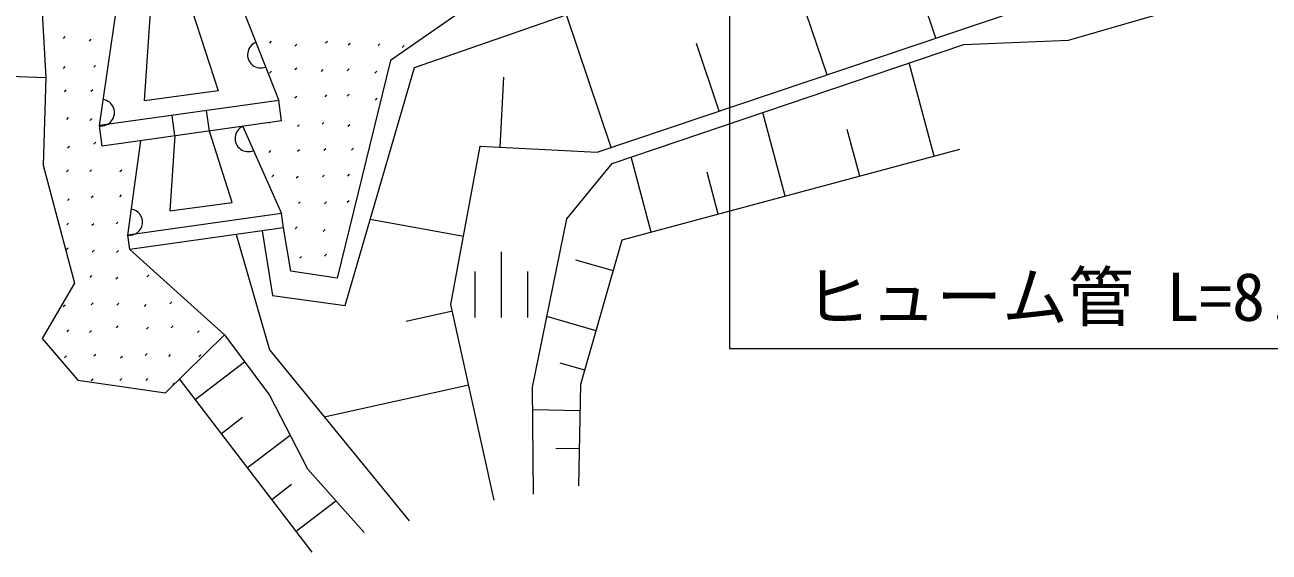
# Model space of a CAD drawing. Units: millimetres, scale not verified. Extents: x 40000 to 680000, y 20000 to 380000.
# Drawn here: x 442472 to 489748, y 240962 to 260980 of the extents above; entities that cross this region are included whole.
import ezdxf
from ezdxf.enums import TextEntityAlignment as Align

# ---------------------------------------------------------------- set-up
doc = ezdxf.new("R2010")
doc.units = ezdxf.units.MM
doc.header["$LTSCALE"] = 1000
doc.layers.add('M-BGD', color=7, linetype='Continuous', lineweight=13)
doc.layers.add('M-STR-HTXT', color=7, linetype='Continuous', lineweight=13)
doc.styles.add('ＭＳ ゴシック', font='')
doc.styles.get('ＭＳ ゴシック').set_extended_font_data('MS Gothic')

msp = doc.modelspace()

# ---------------------------------------------------------------- linework, layer by layer
at = {"layer": 'M-BGD'}
for p, q in [((449778, 264031), (452118, 258111)), ((472950, 259085), (471226, 264208)), ((445304, 257154), (446217, 263418)), ((477089, 260478), (476218, 263065)), ((447021, 258097), (447289, 262193)), ((448553, 262346), (449816, 258480)), ((443116, 261657), (443269, 258977)), ((464211, 256144), (480251, 261542)), ((458851, 261351), (456362, 259628)), ((464754, 256327), (463057, 261368)), ((443935, 260463), (444006, 260534)), ((444924, 260365), (444994, 260436)), ((451773, 260287), (451844, 260358)), ((452731, 260178), (452802, 260249)), ((453898, 260296), (453969, 260366)), ((454761, 260217), (454832, 260288)), ((455890, 260196), (455961, 260267)), ((456809, 260124), (456879, 260195)), ((468852, 257706), (467990, 260268)), ((456362, 259628), (454333, 251359)), ((443936, 259323), (444007, 259394)), ((445088, 259369), (445159, 259439)), ((451765, 259149), (451836, 259220)), ((452730, 259283), (452801, 259353)), ((453736, 259210), (453806, 259281)), ((454716, 259237), (454787, 259308)), ((455771, 259151), (455842, 259222)), ((477027, 256000), (476076, 259541)), ((443269, 258977), (443167, 255652)), ((460534, 256335), (460671, 258990)), ((443975, 258442), (444046, 258513)), ((444977, 258462), (445048, 258533)), ((449816, 258480), (447021, 258097)), ((452734, 258209), (452805, 258280)), ((453879, 258253), (453950, 258324)), ((454721, 258279), (454792, 258350)), ((455792, 258127), (455863, 258197)), ((452118, 258111), (445304, 257154)), ((449487, 256946), (449377, 257726)), ((452228, 257331), (452118, 258111)), ((471361, 254478), (470507, 257658)), ((444064, 257393), (444134, 257464)), ((444941, 257353), (445011, 257423)), ((452228, 257331), (445413, 256374)), ((448173, 256762), (448064, 257541)), ((451756, 257245), (451780, 257268)), ((452825, 257121), (452896, 257191)), ((453765, 257206), (453836, 257277)), ((454746, 257131), (454817, 257202)), ((455775, 257244), (455778, 257247)), ((445413, 256374), (445304, 257154)), ((448173, 256762), (447978, 253924)), ((450352, 254230), (449487, 256946)), ((450754, 257124), (452228, 253816)), ((474194, 255239), (473718, 257009)), ((444093, 256309), (444164, 256379)), ((445093, 256453), (445163, 256524)), ((446377, 252994), (446872, 256579)), ((452834, 256185), (452905, 256255)), ((453834, 256221), (453905, 256291)), ((454886, 256227), (454956, 256298)), ((458659, 250364), (459770, 256374)), ((459770, 256374), (464211, 256144)), ((465168, 252814), (477993, 256259)), ((451749, 256137), (451819, 256208)), ((466273, 253111), (465506, 255967)), ((443167, 255652), (444351, 251179)), ((444059, 255405), (444130, 255476)), ((444937, 255409), (445008, 255480)), ((446080, 255410), (446151, 255481)), ((454738, 255240), (454808, 255311)), ((468817, 253794), (468390, 255384)), ((451855, 255213), (451925, 255284)), ((452781, 255170), (452851, 255241)), ((453776, 255208), (453847, 255279)), ((444089, 254310), (444160, 254380)), ((444993, 254421), (445063, 254492)), ((446078, 254453), (446148, 254524)), ((447978, 253924), (450352, 254230)), ((452867, 254196), (452937, 254267)), ((453856, 254188), (453927, 254259)), ((454721, 254245), (454792, 254316)), ((444064, 253384), (444135, 253454)), ((445016, 253373), (445087, 253444)), ((445938, 253424), (446008, 253495)), ((452228, 253816), (446377, 252994)), ((452304, 253273), (452228, 253816)), ((459136, 252942), (455596, 253596)), ((446453, 252453), (446377, 252994)), ((452304, 253273), (446453, 252453)), ((452304, 253274), (446454, 252452)), ((452572, 251627), (452304, 253273)), ((452747, 253241), (452818, 253312)), ((453805, 253137), (453875, 253207)), ((454771, 253170), (454780, 253179)), ((444046, 252449), (444117, 252520)), ((463598, 247339), (465168, 252814)), ((445030, 252355), (445101, 252426)), ((445956, 252343), (446026, 252413)), ((450052, 249206), (446453, 252453)), ((452915, 252118), (452986, 252188)), ((453858, 252202), (453929, 252273)), ((460576, 249864), (460576, 252364)), ((464831, 251639), (463409, 252047)), ((454333, 251359), (452572, 251627)), ((459576, 249864), (459576, 251614)), ((461576, 249864), (461576, 251614)), ((444351, 251179), (443124, 249074)), ((444947, 251389), (445017, 251460)), ((445927, 251332), (445997, 251402)), ((447106, 251413), (447176, 251484)), ((443927, 250287), (443998, 250357)), ((444991, 250352), (445062, 250422)), ((445968, 250343), (446039, 250414)), ((447012, 250292), (447083, 250363)), ((447981, 250392), (448052, 250463)), ((458715, 250112), (456958, 249723)), ((460306, 242937), (458659, 250364)), ((464179, 249365), (462306, 249902)), ((444075, 249326), (444146, 249397)), ((444929, 249304), (445000, 249374)), ((445948, 249482), (446019, 249553)), ((447097, 249431), (447168, 249502)), ((447816, 247013), (450052, 249206)), ((448034, 249476), (448105, 249547)), ((449025, 249297), (449096, 249368)), ((443124, 249074), (444483, 247496)), ((443977, 248339), (444048, 248410)), ((445090, 248412), (445161, 248482)), ((446106, 248333), (446177, 248404)), ((447046, 248428), (447116, 248499)), ((447938, 248390), (448009, 248460)), ((449082, 248387), (449153, 248457)), ((448946, 246757), (450815, 248188)), ((463749, 247866), (462813, 248135)), ((444483, 247496), (447816, 247013)), ((444995, 247473), (445065, 247544)), ((446082, 247483), (446153, 247553)), ((447078, 247480), (447149, 247550)), ((448100, 247319), (448170, 247389)), ((453385, 240962), (448349, 247536)), ((459338, 247301), (453849, 246084)), ((463521, 243473), (463598, 247339)), ((463578, 246329), (461769, 246365)), ((449937, 245463), (450745, 246082)), ((450928, 244170), (452545, 245408)), ((463549, 244881), (462645, 244899)), ((451852, 242963), (452607, 243541)), ((452777, 241756), (454285, 242911))]:
    msp.add_line(p, q, dxfattribs=at)
for points in [[(461799, 243166), (461760, 247224), (463062, 253618), (464785, 255723), (478146, 260241), (482127, 260394), (486989, 261810), (491277, 261466), (503489, 264069), (511299, 267438), (514094, 269429), (518305, 278387), (518354, 286914)], [(451484, 253158), (451883, 250708), (454640, 250325), (457281, 259360), (490320, 270845)], [(443116, 261657), (431823, 262040), (422979, 262346), (431861, 259399), (443269, 258977)], [(450504, 253021), (451762, 248636), (457068, 242146)], [(450052, 249206), (451762, 246926), (453209, 244119), (455358, 241707)]]:
    msp.add_lwpolyline(points, dxfattribs=at)
for centre, start, end in [((451432, 259846), 111.5722, 291.5722), ((445376, 257648), 261.7047, 81.7048), ((450957, 256668), 114.0222, 294.0222), ((446446, 253490), 262.1393, 82.1393)]:
    msp.add_arc(centre, 500, start, end, dxfattribs=at)
at = {"layer": 'M-STR-HTXT'}
for p, q in [((469245, 277970), (469245, 248692)), ((469245, 248692), (500342, 248692))]:
    msp.add_line(p, q, dxfattribs=at)

# ---------------------------------------------------------------- texts
at = {"layer": 'M-STR-HTXT', "style": 'ＭＳ ゴシック'}
msp.add_text('ヒューム管 L=8.0 φ=300', height=1833, dxfattribs=at).set_placement((486157, 249192), align=Align.BOTTOM_CENTER)

doc.saveas('drawing.dxf')
